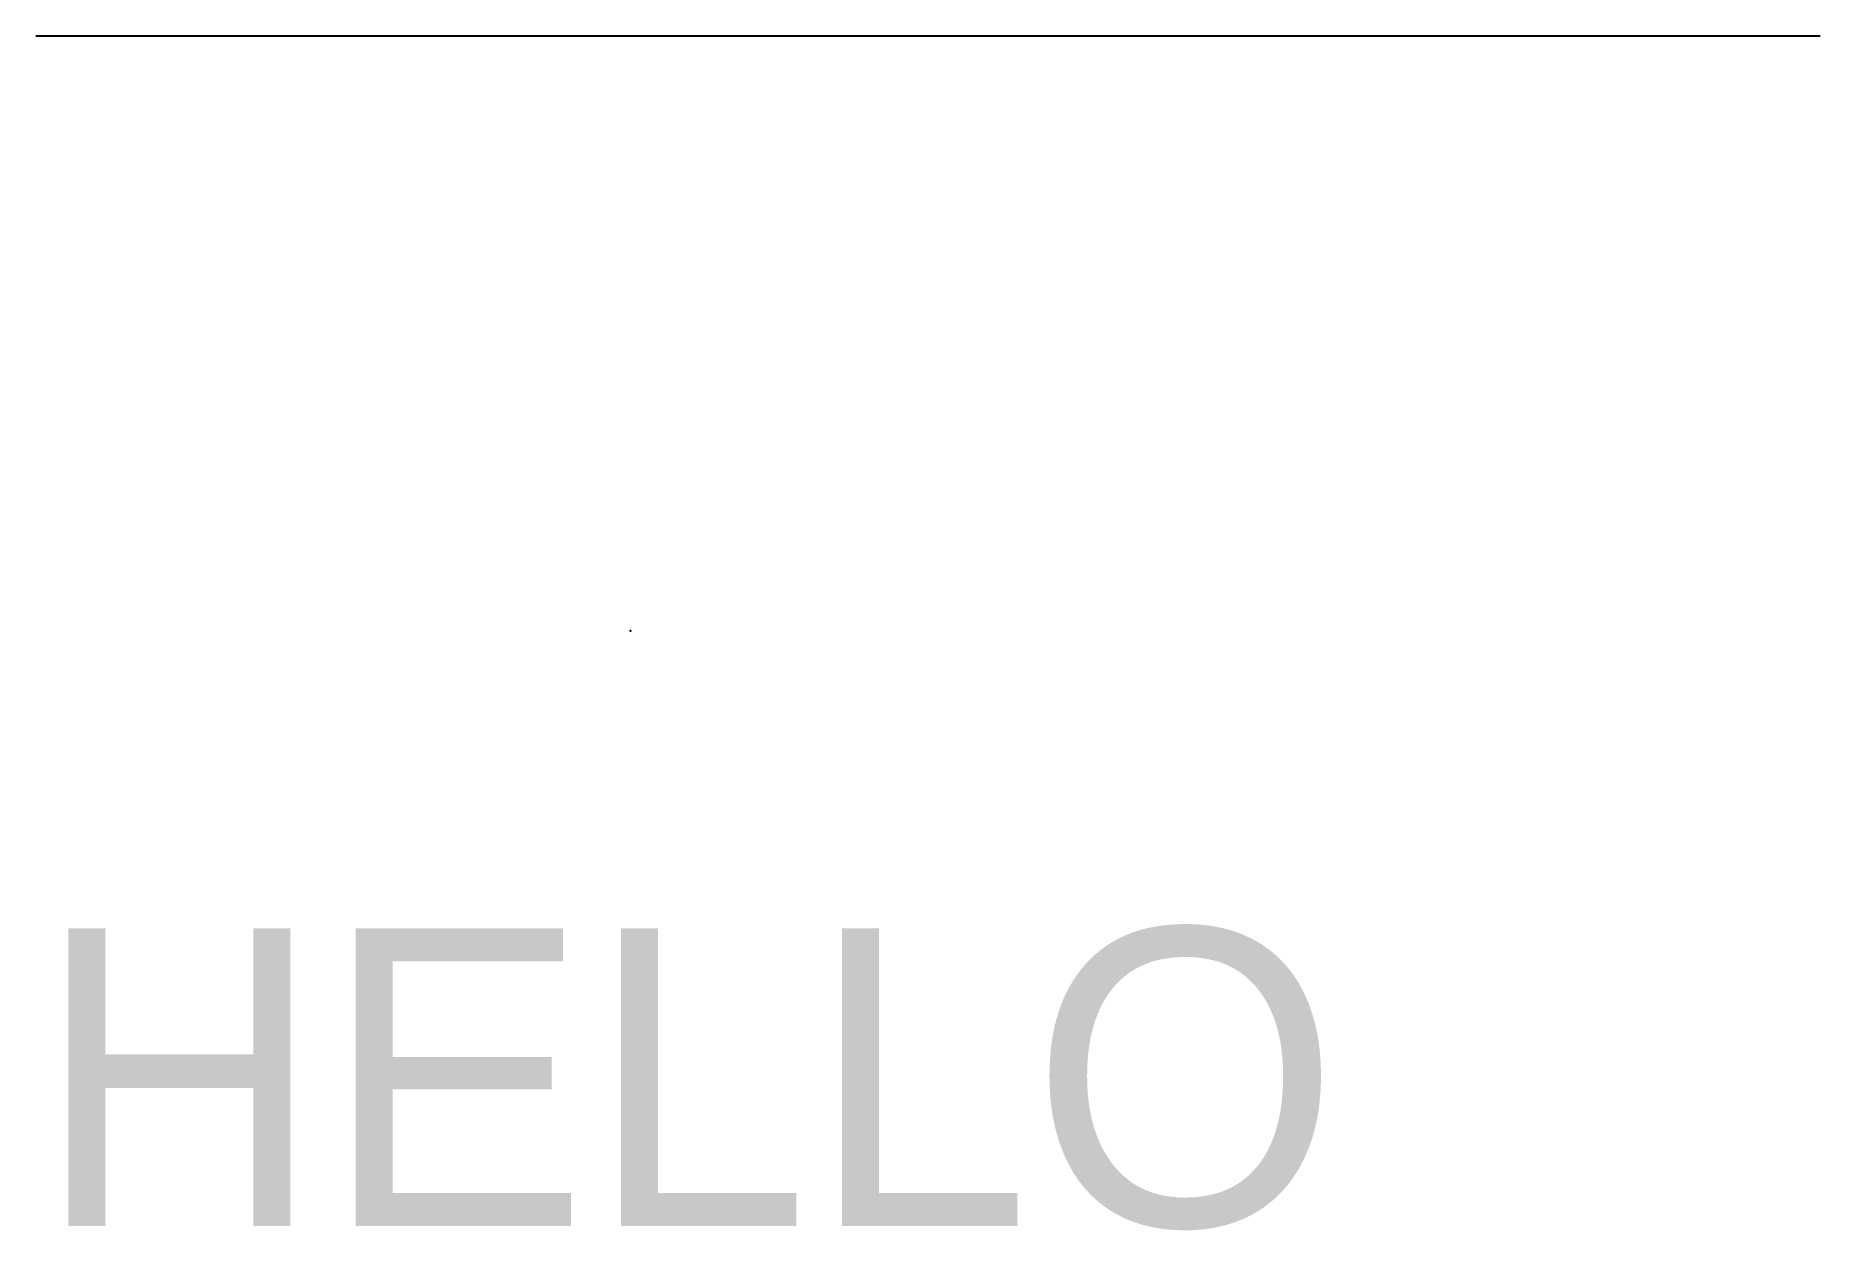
# Model space of a CAD drawing. Header units: metres. Extents: x 0 to 30, y -0.1 to 20.
import ezdxf

# ---------------------------------------------------------------- set-up
doc = ezdxf.new("R2010")
doc.units = ezdxf.units.M

msp = doc.modelspace()

# ---------------------------------------------------------------- linework, layer by layer
msp.add_line((0, 20), (30, 20))
msp.add_point((10, 10))

# ---------------------------------------------------------------- texts
msp.add_text('HELLO', height=5).set_placement((0, 0))

doc.saveas('drawing.dxf')
